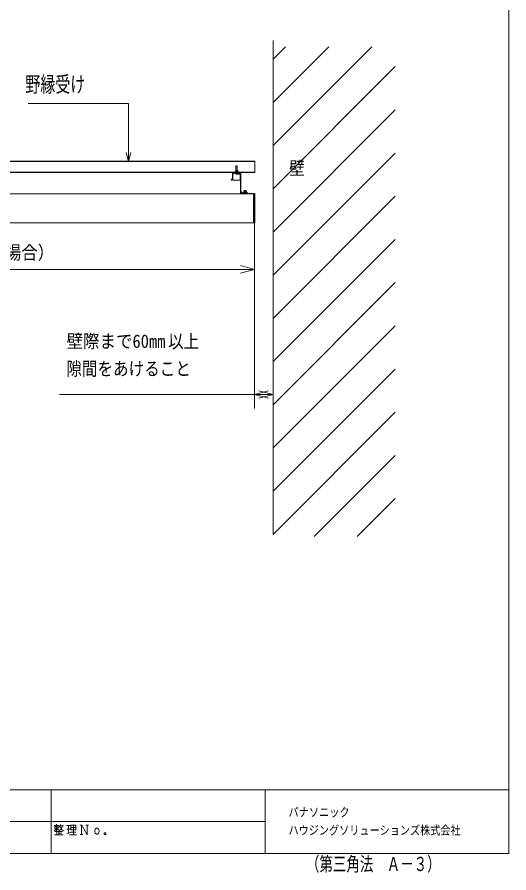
# Model space of a CAD drawing. Units: millimetres, scale not verified. Extents: x -202 to 3206, y -142 to 138.
# Drawn here: x 112.2 to 192.8, y -141.7 to -1.6 of the extents above; entities that cross this region are included whole.
import ezdxf
from ezdxf.enums import TextEntityAlignment as Align

# ---------------------------------------------------------------- set-up
doc = ezdxf.new("R2010")
doc.units = ezdxf.units.MM
doc.header["$LTSCALE"] = 0.5
doc.layers.add('0-0_0', color=7, linetype='Continuous', lineweight=18)
doc.styles.add('ＭＳ ゴシック', font='')
doc.styles.get('ＭＳ ゴシック').set_extended_font_data('MS Gothic')

# ---------------------------------------------------------------- blocks, each defined once
blk = doc.blocks.new('SYSARW-2')
at = {"layer": '0-0_0'}
for q in [(-2.8978, 0.7765), (-2.8978, -0.7765)]:
    blk.add_line((0, 0), q, dxfattribs=at)

msp = doc.modelspace()

# ---------------------------------------------------------------- linework, layer by layer
at = {"layer": '0-0_0'}
for p, q in [((154.1438, -8.4907), (154.1438, -5.415)), ((154.1438, -22.6329), (170.3222, -6.4545)), ((154.1438, -15.5618), (163.2511, -6.4545)), ((154.1438, -8.4907), (156.18, -6.4545)), ((154.1438, -8.4907), (154.1438, -86.2725)), ((154.1438, -29.7039), (174.1438, -9.7039)), ((114.0493, -15.756), (130.4561, -15.756)), ((154.1438, -36.775), (174.1438, -16.775)), ((130.4561, -25.231), (130.8443, -23.7821)), ((-173.9562, -25.1488), (151.1438, -25.1488)), ((151.1438, -25.1488), (151.1438, -27.0488)), ((154.1438, -43.8461), (174.1438, -23.8461)), ((151.1438, -25.2488), (-173.9562, -25.2488)), ((148.0738, -25.9332), (148.0338, -25.9732)), ((148.0338, -25.9732), (148.0338, -26.7138)), ((148.2838, -25.9732), (148.0338, -25.9732)), ((148.0738, -25.9332), (148.2438, -25.9332)), ((148.2838, -25.9732), (148.2438, -25.9332)), ((148.2838, -26.7138), (148.2838, -25.9732)), ((147.4753, -27.0488), (54.6123, -27.0488)), ((147.4738, -28.024), (147.4738, -27.0638)), ((147.5338, -27.0488), (148.7838, -27.0488)), ((147.5338, -27.1488), (147.5338, -27.0488)), ((147.5488, -26.9888), (148.7688, -26.9888)), ((147.5588, -28.2738), (147.5588, -27.1488)), ((147.7088, -27.1488), (147.7088, -27.2238)), ((147.8588, -26.9338), (147.8588, -26.9888)), ((148.1588, -26.9338), (147.8588, -26.9338)), ((147.8713, -27.1832), (147.9325, -27.1832)), ((148.4045, -27.1032), (147.9325, -27.1032)), ((147.9325, -27.1032), (147.9325, -27.1832)), ((147.9325, -27.1832), (148.4045, -27.1832)), ((147.9588, -26.7138), (148.0588, -26.7138)), ((147.9588, -26.7448), (147.9588, -26.9338)), ((148.0338, -27.0488), (148.0338, -27.0582)), ((148.0338, -27.0582), (148.0338, -27.1032)), ((148.0588, -26.7138), (148.2588, -26.7138)), ((148.1588, -26.7448), (148.1588, -26.9338)), ((148.4588, -26.9338), (148.1588, -26.9338)), ((148.2588, -26.7138), (148.3588, -26.7138)), ((148.2838, -27.0582), (148.2838, -27.0488)), ((148.3588, -26.7448), (148.3588, -26.9338)), ((148.4045, -27.1832), (148.5495, -27.2847)), ((148.5838, -27.2111), (148.4504, -27.1176)), ((148.4588, -26.9888), (148.4588, -26.9338)), ((148.6958, -27.0758), (148.6088, -27.2)), ((148.6088, -27.2238), (148.6088, -27.1488)), ((148.6609, -27.265), (148.7562, -27.129)), ((148.7502, -27.1139), (148.6958, -27.0758)), ((148.7588, -27.1488), (148.7588, -28.2738)), ((148.7838, -27.0488), (148.7838, -27.1488)), ((151.1438, -27.0488), (148.8423, -27.0488)), ((148.8438, -27.0638), (148.8438, -30.1388)), ((147.3853, -28.1125), (147.2793, -28.2185)), ((147.2793, -28.2185), (147.3217, -28.261)), ((147.3217, -28.261), (147.4278, -28.1549)), ((147.3853, -28.1125), (147.4738, -28.024)), ((147.4278, -28.1549), (147.5338, -28.0488)), ((148.7588, -28.2738), (147.5588, -28.2738)), ((148.7838, -28.2988), (148.7838, -30.143)), ((150.9438, -30.5463), (51.0438, -30.5463)), ((148.7838, -30.2844), (148.7838, -30.143)), ((148.7838, -30.2844), (148.7838, -30.3538)), ((148.7985, -30.1783), (149.0343, -30.4142)), ((148.8438, -30.1388), (149.0592, -30.3542)), ((148.8588, -30.4288), (148.9283, -30.4288)), ((149.0697, -30.4288), (148.9283, -30.4288)), ((149.0697, -30.4288), (149.8338, -30.4288)), ((149.0945, -30.3688), (149.8338, -30.3688)), ((149.3138, -30.3038), (149.3138, -30.3688)), ((149.3231, -30.3038), (149.3138, -30.3038)), ((149.3489, -30.1038), (149.3231, -30.1217)), ((149.3231, -30.1217), (149.3231, -30.3038)), ((149.3245, -30.3038), (149.3231, -30.3038)), ((149.3425, -30.4467), (149.4419, -30.4288)), ((149.3438, -30.4288), (149.3425, -30.4467)), ((149.3425, -30.5463), (149.3425, -30.4467)), ((149.4077, -30.1038), (149.344, -30.1038)), ((149.4588, -30.0038), (149.4188, -30.0438)), ((149.4188, -30.0438), (149.4188, -30.1038)), ((149.4764, -30.0438), (149.4188, -30.0438)), ((149.4419, -30.4288), (149.5412, -30.4467)), ((149.4588, -30.0038), (149.4979, -30.0038)), ((149.6688, -30.0438), (149.4764, -30.0438)), ((149.4924, -30.3038), (149.491, -30.3038)), ((149.4924, -30.3038), (149.4924, -30.1217)), ((149.4942, -30.3038), (149.4924, -30.3038)), ((149.4979, -30.0038), (149.6288, -30.0038)), ((149.5412, -30.4467), (149.5412, -30.5463)), ((149.6178, -30.3038), (149.5941, -30.3038)), ((149.6027, -30.1038), (149.7131, -30.1217)), ((149.6178, -30.3038), (149.6286, -30.3038)), ((149.6286, -30.3688), (149.6286, -30.3038)), ((149.7738, -30.3038), (149.6286, -30.3038)), ((149.6688, -30.0438), (149.6288, -30.0038)), ((149.6688, -30.1038), (149.6688, -30.0438)), ((149.7131, -30.3038), (149.7113, -30.3038)), ((149.7131, -30.3038), (149.7131, -30.1217)), ((149.7135, -30.3038), (149.7131, -30.3038)), ((149.7388, -30.1038), (149.7645, -30.1217)), ((149.7425, -30.4467), (149.7438, -30.4288)), ((149.7438, -30.4288), (149.7451, -30.4467)), ((149.7451, -30.5463), (149.7451, -30.4467)), ((149.7645, -30.3038), (149.7645, -30.1217)), ((149.7738, -30.3688), (149.7738, -30.3038)), ((149.9838, -30.3688), (149.8338, -30.3688)), ((149.8338, -30.4288), (149.9838, -30.4288)), ((149.9838, -30.4288), (149.9838, -30.3688)), ((150.2438, -30.4863), (150.2438, -30.5463)), ((150.6438, -30.4863), (150.2438, -30.4863)), ((150.4152, -30.4401), (150.4152, -30.4214)), ((150.4231, -30.4398), (150.4231, -30.4214)), ((150.5257, -30.4269), (150.5712, -30.4407)), ((150.6438, -30.5463), (150.6438, -30.4863)), ((150.9647, -30.4754), (151.0918, -30.4542)), ((151.1188, -30.4538), (151.0959, -30.4538)), ((151.1438, -30.5538), (151.1438, -30.4788)), ((151.1438, -35.2188), (151.1438, -30.5538)), ((154.1438, -50.9171), (174.1438, -30.9171)), ((150.9438, -35.2463), (51.0438, -35.2463)), ((150.9438, -35.2727), (150.9438, -35.2188)), ((150.9647, -35.2973), (151.0918, -35.3185)), ((151.0959, -35.2188), (151.0959, -42.8877)), ((151.1188, -35.3188), (151.0959, -35.3188)), ((151.1438, -35.2938), (151.1438, -35.2188)), ((154.1438, -57.9882), (174.1438, -37.9882)), ((151.0959, -42.8877), (51.0438, -42.8877)), ((151.0959, -42.8877), (151.0959, -45.1737)), ((151.0959, -42.8877), (151.0959, -63.3749)), ((154.1438, -65.0593), (174.1438, -45.0593)), ((154.1438, -72.1303), (174.1438, -52.1303)), ((154.1438, -79.2014), (174.1438, -59.2014)), ((154.1438, -63.3749), (119.1758, -63.3749)), ((151.0959, -63.3749), (151.0959, -65.6609)), ((154.1438, -86.2725), (174.1438, -66.2725)), ((160.8602, -86.6272), (174.1438, -73.3436)), ((167.9313, -86.6272), (174.1438, -80.4146)), ((-202.2499, -128.0918), (192.75, -128.0918)), ((117.8072, -128.0918), (117.8072, -138.5)), ((152.8496, -128.0918), (152.8496, -138.5)), ((43.3159, -133.2935), (152.8496, -133.2935)), ((118.2881, -133.9216), (119.0733, -133.9216)), ((118.6807, -134.378), (118.2881, -134.8736)), ((118.6807, -134.8049), (118.6807, -133.6909)), ((119.0389, -134.6773), (118.6807, -134.4123)), ((119.1076, -134.2798), (119.353, -133.7596)), ((119.2401, -133.9854), (119.829, -133.9854)), ((120.3344, -133.9216), (120.9282, -133.9216)), ((120.6289, -133.9216), (120.6289, -135.2024)), ((121.8262, -134.2504), (121.0411, -134.2504)), ((121.4337, -135.4624), (121.4337, -133.8578)), ((122.8126, -133.8578), (122.5672, -133.8578)), ((122.7635, -135.4281), (122.7635, -133.8578)), ((123.4996, -133.8578), (123.8922, -133.8578)), ((118.3716, -135.4624), (119.7456, -135.4624)), ((118.4354, -134.903), (119.6327, -134.903)), ((118.7445, -135.4624), (118.7445, -135.0355)), ((119.0733, -134.903), (119.0733, -135.4624)), ((119.5346, -135.168), (119.0733, -135.168)), ((120.9086, -134.5104), (120.3688, -134.5104)), ((120.9086, -134.5104), (120.3688, -134.5104)), ((120.3688, -135.3005), (120.9577, -135.0699)), ((120.8301, -135.4624), (121.9734, -135.4624)), ((121.0411, -135.0355), (121.8606, -135.0355)), ((122.5672, -135.4281), (122.9892, -135.4281))]:
    msp.add_line(p, q, dxfattribs=at)
at = {"layer": '0-0_0', "color": 8}
for p, q in [((54.1588, -26.9488), (147.8588, -26.9488)), ((148.4588, -26.9488), (151.1438, -26.9488)), ((147.4278, -28.1549), (147.3853, -28.1125)), ((148.8338, -30.3538), (148.7838, -30.3538)), ((148.8338, -30.2844), (148.9283, -30.3788)), ((148.8338, -30.3538), (148.8338, -30.2844)), ((148.8588, -30.4288), (148.8588, -30.3788)), ((148.9283, -30.3788), (148.8588, -30.3788)), ((148.9283, -30.3788), (149.0343, -30.4142)), ((148.9283, -30.4288), (148.9283, -30.3788)), ((149.8338, -30.3688), (149.8338, -30.4288)), ((150.9438, -30.5538), (150.9647, -30.5538)), ((150.9647, -30.5538), (150.9647, -30.4754)), ((150.9647, -30.5538), (151.0918, -30.5538)), ((150.9647, -35.2188), (150.9647, -30.5538)), ((151.0918, -30.5538), (151.0918, -30.4542)), ((151.0959, -35.2188), (151.0959, -30.5538)), ((151.1188, -30.5538), (151.1188, -30.4538)), ((151.1188, -30.5538), (151.1438, -30.5538)), ((151.1188, -35.2188), (151.1188, -30.5538)), ((150.9438, -35.2188), (150.9647, -35.2188)), ((150.9647, -35.2188), (151.0918, -35.2188)), ((150.9647, -35.2973), (150.9647, -35.2188)), ((151.0959, -35.3188), (151.0959, -35.2188)), ((151.1188, -35.2188), (151.0959, -35.2188)), ((151.1188, -35.3188), (151.1188, -35.2188)), ((151.1188, -35.2188), (151.1438, -35.2188))]:
    msp.add_line(p, q, dxfattribs=at)
at = {"layer": '0-0_0'}
for points in [[(192.75, 138.4999), (192.75, -138.5), (-202.2499, -138.5)], [(130.4561, -15.756), (130.4561, -25.231), (130.0679, -23.7821)], [(148.7838, -27.1488), (148.7838, -28.2988), (147.5338, -28.2988), (147.5338, -27.1488)], [(147.7338, -27.1488), (147.7338, -27.2238), (147.7088, -27.2238)], [(148.0338, -27.0582), (148.1588, -27.0582), (148.2838, -27.0582), (148.2838, -27.1032)], [(148.6088, -27.2238), (148.5838, -27.2238), (148.5838, -27.1488)], [(149.3231, -30.1217), (149.4077, -30.1038), (149.4924, -30.1217)], [(149.5941, -30.3688), (149.5941, -30.3038), (149.3245, -30.3038)], [(149.4924, -30.1217), (149.6027, -30.1038), (149.4077, -30.1038)], [(149.5412, -30.4467), (149.6418, -30.4288), (149.7425, -30.4467), (149.7425, -30.5463)], [(149.7131, -30.1217), (149.7388, -30.1038), (149.6027, -30.1038)], [(150.9438, -35.2188), (150.9438, -30.5538), (150.9438, -30.5)], [(119.6622, -133.9854), (119.4364, -134.5104), (119.0733, -134.8049)], [(119.829, -134.7754), (119.5002, -134.5791), (119.2696, -134.1179)], [(122.8126, -133.8578), (123.6959, -135.4624), (123.6959, -133.8578)]]:
    msp.add_lwpolyline(points, dxfattribs=at)
at = {"layer": '0-0_0', "color": 8}
for points in [[(148.7838, -30.2844), (148.8338, -30.2844), (148.7985, -30.1783)], [(151.0918, -35.2188), (151.0918, -30.5538), (151.0959, -30.5538)], [(151.1188, -30.5538), (151.0959, -30.5538), (151.0959, -30.4538)], [(151.0918, -35.3185), (151.0918, -35.2188), (151.0959, -35.2188)]]:
    msp.add_lwpolyline(points, dxfattribs=at)
at = {"layer": '0-0_0'}
for points in [[(118.9604, -134.1179), (118.401, -134.1179), (118.401, -134.378), (118.9604, -134.378)], [(121.8262, -134.6429), (121.8262, -133.8578), (121.0411, -133.8578), (121.0411, -134.6429)], [(125.0061, -135.168), (125.2024, -135.3299), (125.3987, -135.3299), (125.5802, -135.1975), (125.6637, -134.9717), (125.6637, -134.7411), (125.5802, -134.5104), (125.3987, -134.378), (125.1877, -134.378), (125.0061, -134.5448), (124.9276, -134.7411), (124.9276, -134.9717)], [(126.7776, -135.4281), (126.4832, -135.4281), (126.4832, -135.1288), (126.7776, -135.1288)]]:
    msp.add_lwpolyline(points, close=True, dxfattribs=at)
for centre, radius, start, end in [((147.5488, -27.0638), 0.075, 90, 180), ((147.6338, -27.1488), 0.1, 0, 180), ((147.6338, -27.1488), 0.075, 0, 180), ((148.1588, -26.915), 0.3931, 223.00287, 313.44977), ((148.4045, -27.1832), 0.08, 54.99999, 90), ((148.5954, -27.2192), 0.08, 234.99999, 325), ((148.6838, -27.1488), 0.1, 0, 180), ((148.6838, -27.1488), 0.075, 0, 180), ((148.7688, -27.0638), 0.075, 0, 90), ((148.8338, -30.143), 0.05, 180, 225), ((148.8588, -30.3538), 0.075, 180, 270), ((149.0697, -30.3788), 0.05, 225, 270), ((149.0945, -30.3188), 0.05, 225, 270), ((150.4138, -30.6761), 0.2548, 114.27354, 131.849), ((150.4738, -30.6761), 0.2548, 48.151, 67.73568), ((150.9688, -30.5), 0.025, 99.46232, 180), ((151.0959, -30.4788), 0.025, 90, 99.46232), ((151.1188, -30.4788), 0.025, 0, 90), ((150.9688, -35.2727), 0.025, 180, 260.53768), ((151.0959, -35.2938), 0.025, 260.53768, 270), ((151.1188, -35.2938), 0.025, 270, 0)]:
    msp.add_arc(centre, radius, start, end, dxfattribs=at)
at = {"layer": '0-0_0', "color": 8}
msp.add_arc((148.8588, -30.3538), 0.025, 180, 270, dxfattribs=at)

# ---------------------------------------------------------------- block references
at = {"layer": '0-0_0', "xscale": 0.8, "yscale": 0.8}
for p in [(151.0959, -42.8877), (154.1438, -63.3749)]:
    msp.add_blockref('SYSARW-2', p, dxfattribs=at)
at = {"layer": '0-0_0', "xscale": 0.8, "yscale": 0.8, "rotation": 180}
msp.add_blockref('SYSARW-2', (151.0959, -63.3749), dxfattribs=at)

# ---------------------------------------------------------------- texts
at = {"layer": '0-0_0', "style": 'ＭＳ ゴシック'}
for s, height, width, p in [('野縁受け', 2.566, 0.7, (113.5877, -14.6442)), ('壁', 2.199, 0.85, (156.7786, -28.0835)), ('2000（真物の場合）', 2.199, 0.9, (94.032, -41.8877)), ('壁際まで60㎜', 2.199, 0.9, (120.3205, -56.4092)), ('以上', 2.199, 0.85, (136.9447, -56.4256)), ('隙間をあけること', 2.199, 0.85, (120.2849, -60.9092)), ('パナソニック', 1.439, 0.85, (156.6661, -132.9165)), ('ハウジングソリューションズ株式会社', 1.43, 0.85, (156.6661, -135.8609)), ('（第三角法\u3000Ａ－３）', 2.309, 0.7, (159.5278, -142.0769))]:
    msp.add_text(s, height=height, dxfattribs=dict(at, width=width)).set_placement(p, align=Align.BOTTOM_LEFT)

doc.saveas('drawing.dxf')
